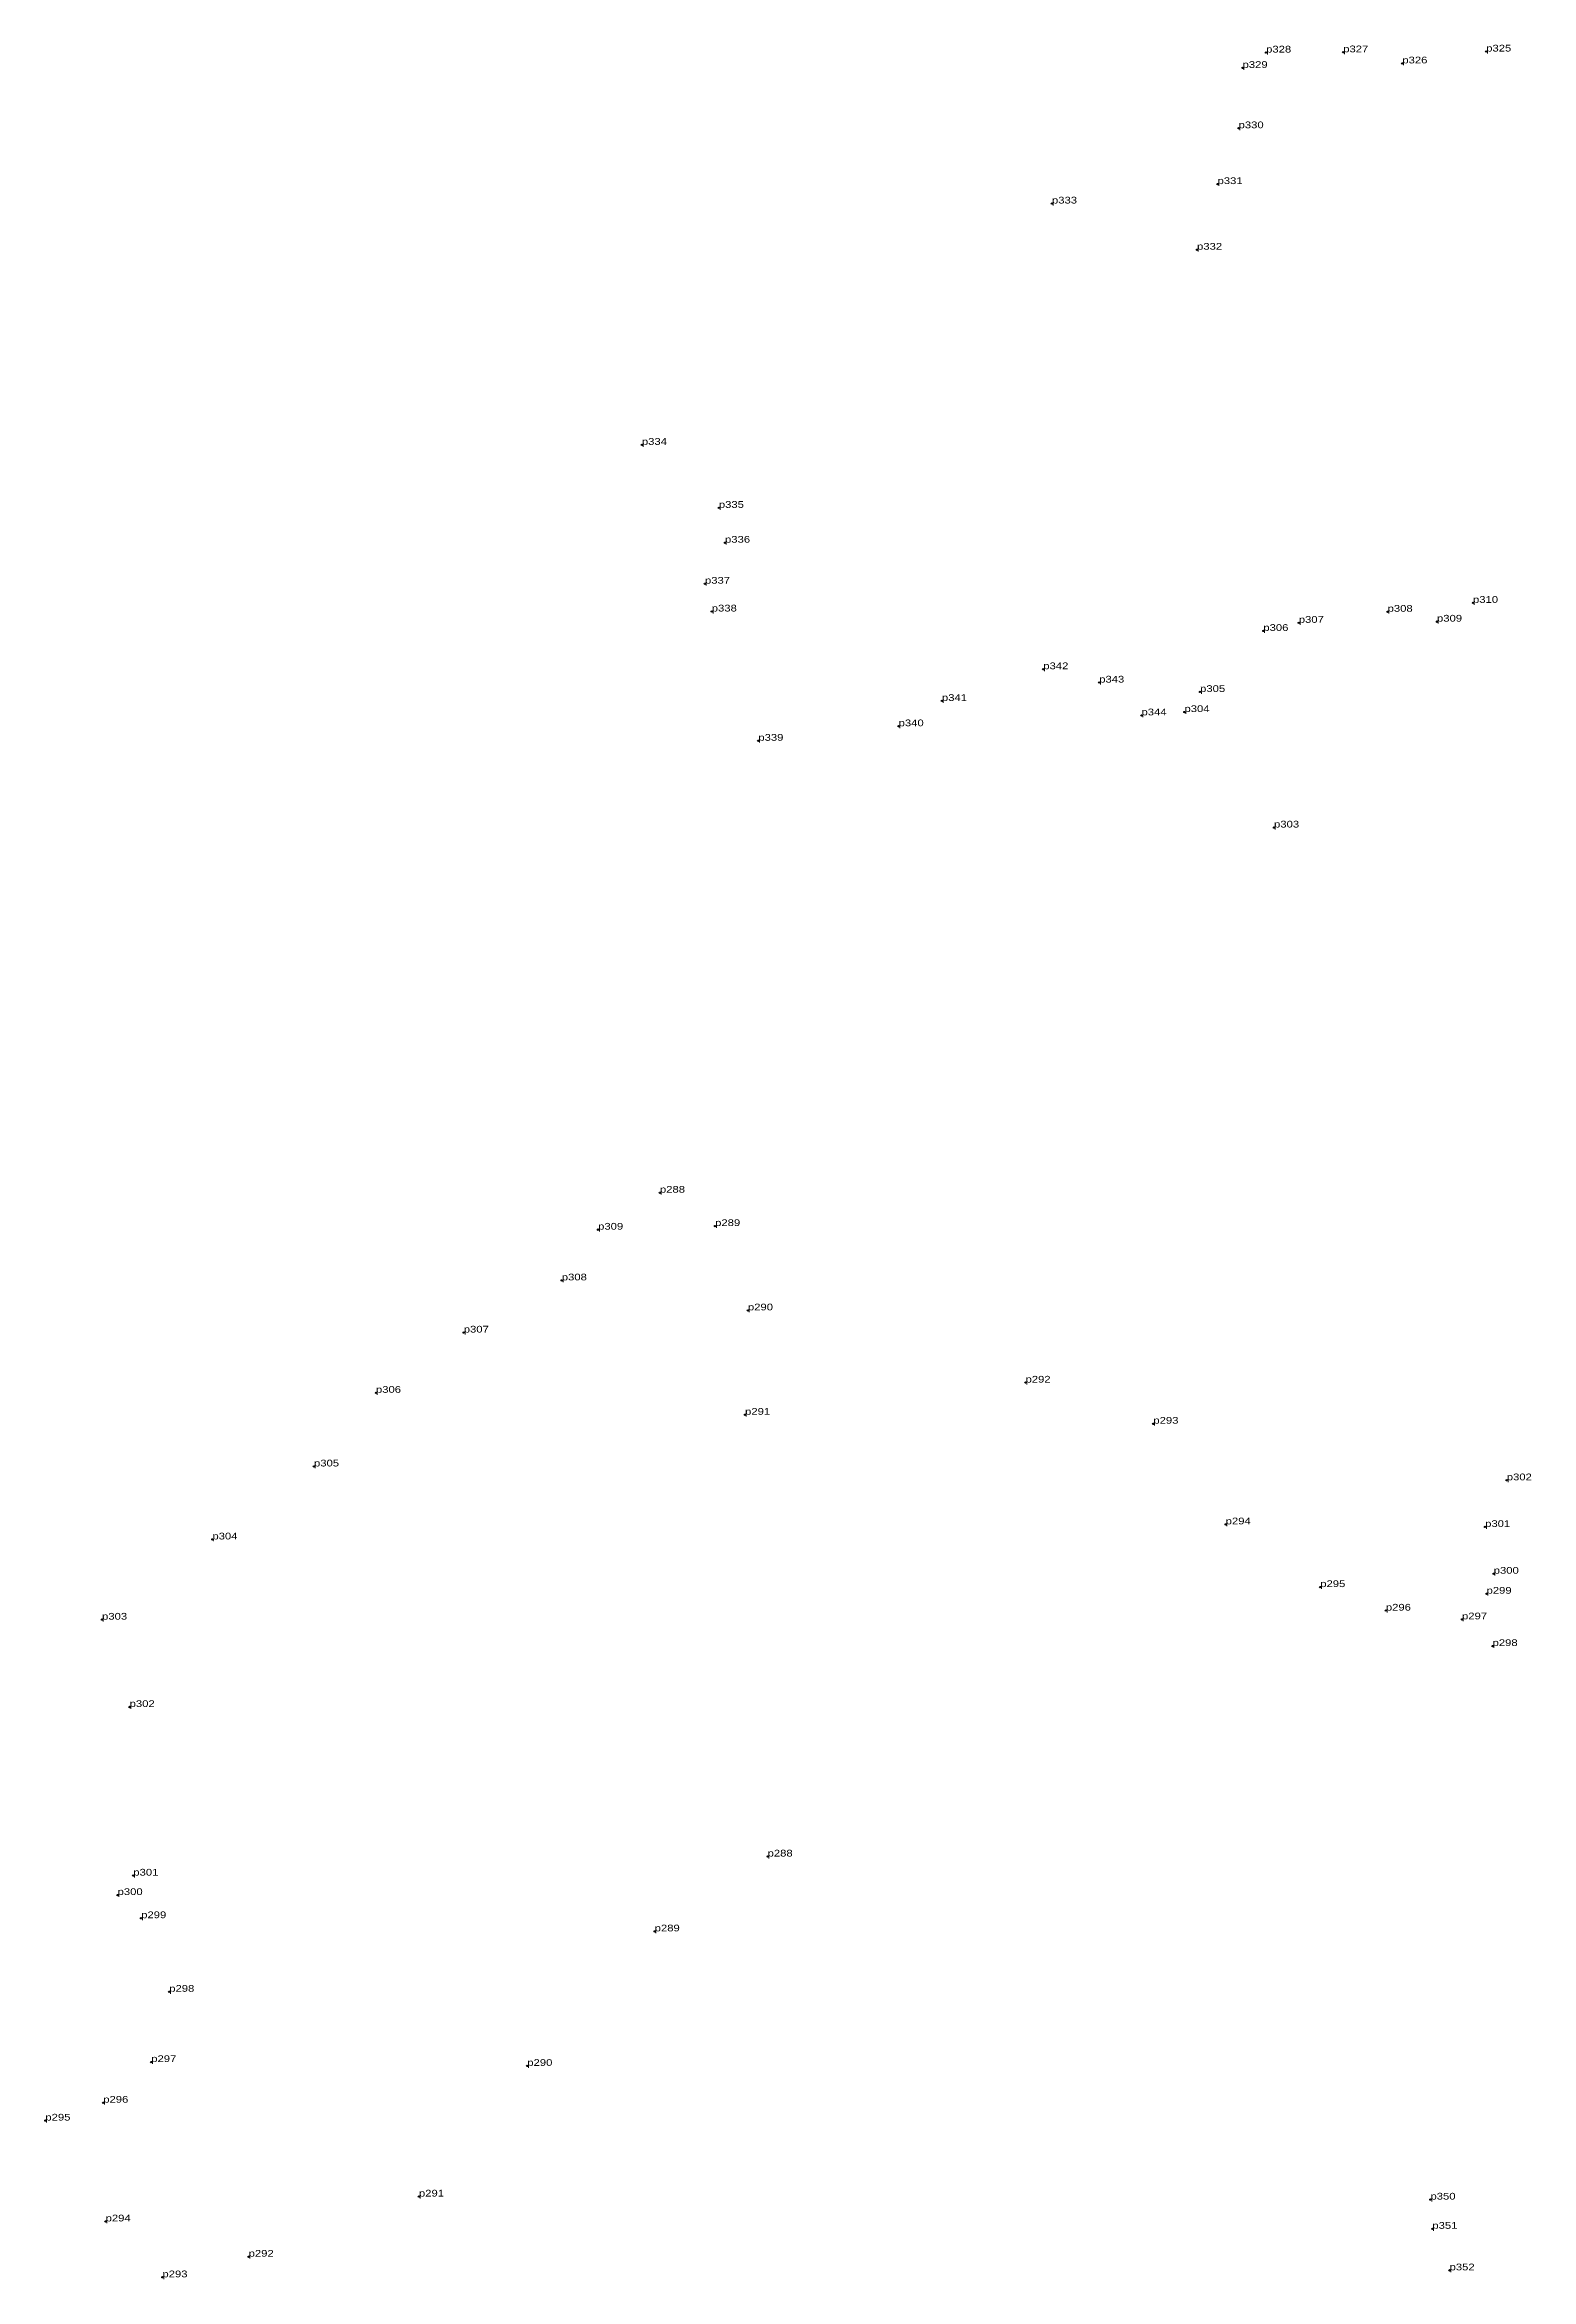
# Model space of a CAD drawing. Header units: metres. Extents: x 543607 to 546308, y 1834524 to 1839461.
# Drawn here: x 543607 to 544004, y 1838856 to 1839452 of the extents above; entities that cross this region are included whole.
import ezdxf

# ---------------------------------------------------------------- set-up
doc = ezdxf.new("R2010")
doc.units = ezdxf.units.M
doc.header["$LTSCALE"] = 0.72
doc.header["$PDMODE"] = 32
doc.header["$PDSIZE"] = 0.36
doc.layers.add('12', color=7, linetype='Continuous')
doc.layers.add('7', color=7, linetype='Continuous')

msp = doc.modelspace()

# ---------------------------------------------------------------- linework, layer by layer
at = {"layer": '7'}
for p in [(543932.95, 1839449.92), (543953.51, 1839449.99), (543953.52, 1839449.99), (543991.68, 1839450.19), (543926.66, 1839445.82), (543969.3, 1839447.02), (543925.6, 1839429.72), (543919.99, 1839414.82), (543875.8, 1839409.63), (543914.52, 1839397.31), (543766.36, 1839345.23), (543786.9, 1839328.41), (543788.55, 1839319.12), (543783.2, 1839308.18), (543785.01, 1839300.76), (543965.37, 1839300.69), (543988.15, 1839303.07), (543988.16, 1839303.07), (543932.21, 1839295.58), (543941.67, 1839297.74), (543978.56, 1839298.06), (543978.56, 1839298.05), (543873.48, 1839285.36), (543873.48, 1839285.35), (543846.43, 1839276.9), (543888.4, 1839281.79), (543915.33, 1839279.29), (543899.69, 1839273.05), (543911.16, 1839273.93), (543797.44, 1839266.26), (543834.87, 1839270.14), (543834.88, 1839270.14), (543935.07, 1839243.11), (543771.18, 1839145.66), (543754.68, 1839135.8), (543785.91, 1839136.76), (543744.99, 1839122.26), (543794.66, 1839114.26), (543718.83, 1839108.34), (543695.39, 1839092.26), (543868.74, 1839094.98), (543793.9, 1839086.4), (543902.85, 1839084.02), (543902.86, 1839084.02), (543678.86, 1839072.61), (543997.18, 1839068.92), (543922.16, 1839057.16), (543991.4, 1839056.46), (543651.75, 1839053.13), (543947.4, 1839040.42), (543991.78, 1839038.64), (543993.69, 1839043.99), (543964.9, 1839034.14), (543622.3, 1839031.73), (543985.23, 1839031.81), (543993.38, 1839024.68), (543629.66, 1839008.42), (543629.66, 1839008.41), (543799.91, 1838968.52), (543630.64, 1838963.43), (543626.44, 1838958.24), (543632.73, 1838952.06), (543632.74, 1838952.06), (543769.78, 1838948.54), (543640.23, 1838932.42), (543635.43, 1838913.67), (543735.78, 1838912.65), (543735.79, 1838912.65), (543622.61, 1838902.81), (543622.62, 1838902.82), (543607.17, 1838898.05), (543706.87, 1838877.78), (543623.25, 1838871.14), (543976.81, 1838876.97), (543977.31, 1838869.17), (543661.41, 1838861.73), (543661.42, 1838861.73), (543638.41, 1838856.24), (543981.91, 1838858.09)]:
    msp.add_point(p, dxfattribs=at)

# ---------------------------------------------------------------- texts
at = {"layer": '12', "width": 1.25}
for s, p in [('p328', (543932.95, 1839449.92)), ('p328', (543932.95, 1839449.92)), ('p327', (543953.52, 1839449.99)), ('p327', (543953.52, 1839449.99)), ('p325', (543991.68, 1839450.19)), ('p325', (543991.68, 1839450.19)), ('p329', (543926.66, 1839445.82)), ('p329', (543926.66, 1839445.82)), ('p326', (543969.3, 1839447.02)), ('p326', (543969.3, 1839447.02)), ('p330', (543925.6, 1839429.72)), ('p330', (543925.6, 1839429.72)), ('p331', (543919.99, 1839414.82)), ('p331', (543919.99, 1839414.82)), ('p333', (543875.8, 1839409.63)), ('p333', (543875.8, 1839409.63)), ('p332', (543914.52, 1839397.31)), ('p332', (543914.52, 1839397.31)), ('p334', (543766.36, 1839345.23)), ('p334', (543766.36, 1839345.23)), ('p335', (543786.9, 1839328.41)), ('p335', (543786.9, 1839328.41)), ('p336', (543788.55, 1839319.12)), ('p336', (543788.55, 1839319.12)), ('p337', (543783.2, 1839308.18)), ('p337', (543783.2, 1839308.18)), ('p338', (543785.01, 1839300.76)), ('p338', (543785.01, 1839300.76)), ('p308', (543965.37, 1839300.69)), ('p308', (543965.37, 1839300.69)), ('p310', (543988.16, 1839303.07)), ('p310', (543988.16, 1839303.07)), ('p306', (543932.21, 1839295.58)), ('p306', (543932.21, 1839295.58)), ('p307', (543941.67, 1839297.74)), ('p307', (543941.67, 1839297.74)), ('p309', (543978.56, 1839298.06)), ('p309', (543978.56, 1839298.06)), ('p342', (543873.48, 1839285.36)), ('p342', (543873.48, 1839285.36)), ('p343', (543888.4, 1839281.79)), ('p343', (543888.4, 1839281.79)), ('p341', (543846.43, 1839276.9)), ('p341', (543846.43, 1839276.9)), ('p305', (543915.33, 1839279.29)), ('p305', (543915.33, 1839279.29)), ('p340', (543834.88, 1839270.14)), ('p340', (543834.88, 1839270.14)), ('p344', (543899.69, 1839273.05)), ('p344', (543899.69, 1839273.05)), ('p304', (543911.16, 1839273.93)), ('p304', (543911.16, 1839273.93)), ('p339', (543797.44, 1839266.26)), ('p339', (543797.44, 1839266.26)), ('p303', (543935.07, 1839243.11)), ('p303', (543935.07, 1839243.11)), ('p288', (543771.18, 1839145.66)), ('p288', (543771.18, 1839145.66)), ('p309', (543754.68, 1839135.8)), ('p309', (543754.68, 1839135.8)), ('p289', (543785.91, 1839136.76)), ('p289', (543785.91, 1839136.76)), ('p308', (543744.99, 1839122.26)), ('p308', (543744.99, 1839122.26)), ('p290', (543794.66, 1839114.26)), ('p290', (543794.66, 1839114.26)), ('p307', (543718.83, 1839108.34)), ('p307', (543718.83, 1839108.34)), ('p306', (543695.39, 1839092.26)), ('p306', (543695.39, 1839092.26)), ('p292', (543868.74, 1839094.98)), ('p292', (543868.74, 1839094.98)), ('p291', (543793.9, 1839086.4)), ('p291', (543793.9, 1839086.4)), ('p293', (543902.86, 1839084.02)), ('p293', (543902.86, 1839084.02)), ('p305', (543678.86, 1839072.61)), ('p305', (543678.86, 1839072.61)), ('p302', (543997.18, 1839068.92)), ('p302', (543997.18, 1839068.92)), ('p294', (543922.16, 1839057.16)), ('p294', (543922.16, 1839057.16)), ('p301', (543991.4, 1839056.46)), ('p301', (543991.4, 1839056.46)), ('p304', (543651.75, 1839053.13)), ('p304', (543651.75, 1839053.13)), ('p300', (543993.69, 1839043.99)), ('p300', (543993.69, 1839043.99)), ('p295', (543947.4, 1839040.42)), ('p295', (543947.4, 1839040.42)), ('p299', (543991.78, 1839038.64)), ('p299', (543991.78, 1839038.64)), ('p303', (543622.3, 1839031.73)), ('p303', (543622.3, 1839031.73)), ('p296', (543964.9, 1839034.14)), ('p296', (543964.9, 1839034.14)), ('p297', (543985.23, 1839031.81)), ('p297', (543985.23, 1839031.81)), ('p298', (543993.38, 1839024.68)), ('p298', (543993.38, 1839024.68)), ('p302', (543629.66, 1839008.42)), ('p302', (543629.66, 1839008.42)), ('p288', (543799.91, 1838968.52)), ('p288', (543799.91, 1838968.52)), ('p301', (543630.64, 1838963.43)), ('p301', (543630.64, 1838963.43)), ('p300', (543626.44, 1838958.24)), ('p300', (543626.44, 1838958.24)), ('p299', (543632.74, 1838952.06)), ('p299', (543632.74, 1838952.06)), ('p289', (543769.78, 1838948.54)), ('p289', (543769.78, 1838948.54)), ('p298', (543640.23, 1838932.42)), ('p298', (543640.23, 1838932.42)), ('p297', (543635.43, 1838913.67)), ('p297', (543635.43, 1838913.67)), ('p290', (543735.78, 1838912.65)), ('p290', (543735.78, 1838912.65)), ('p296', (543622.62, 1838902.82)), ('p296', (543622.62, 1838902.82)), ('p295', (543607.17, 1838898.05)), ('p295', (543607.17, 1838898.05)), ('p291', (543706.87, 1838877.78)), ('p291', (543706.87, 1838877.78)), ('p350', (543976.81, 1838876.97)), ('p350', (543976.81, 1838876.97)), ('p294', (543623.25, 1838871.14)), ('p294', (543623.25, 1838871.14)), ('p351', (543977.31, 1838869.17)), ('p351', (543977.31, 1838869.17)), ('p292', (543661.42, 1838861.73)), ('p292', (543661.42, 1838861.73)), ('p352', (543981.91, 1838858.09)), ('p352', (543981.91, 1838858.09)), ('p293', (543638.41, 1838856.24)), ('p293', (543638.41, 1838856.24))]:
    msp.add_text(s, height=1.8, dxfattribs=at).set_placement(p)

doc.saveas('drawing.dxf')
